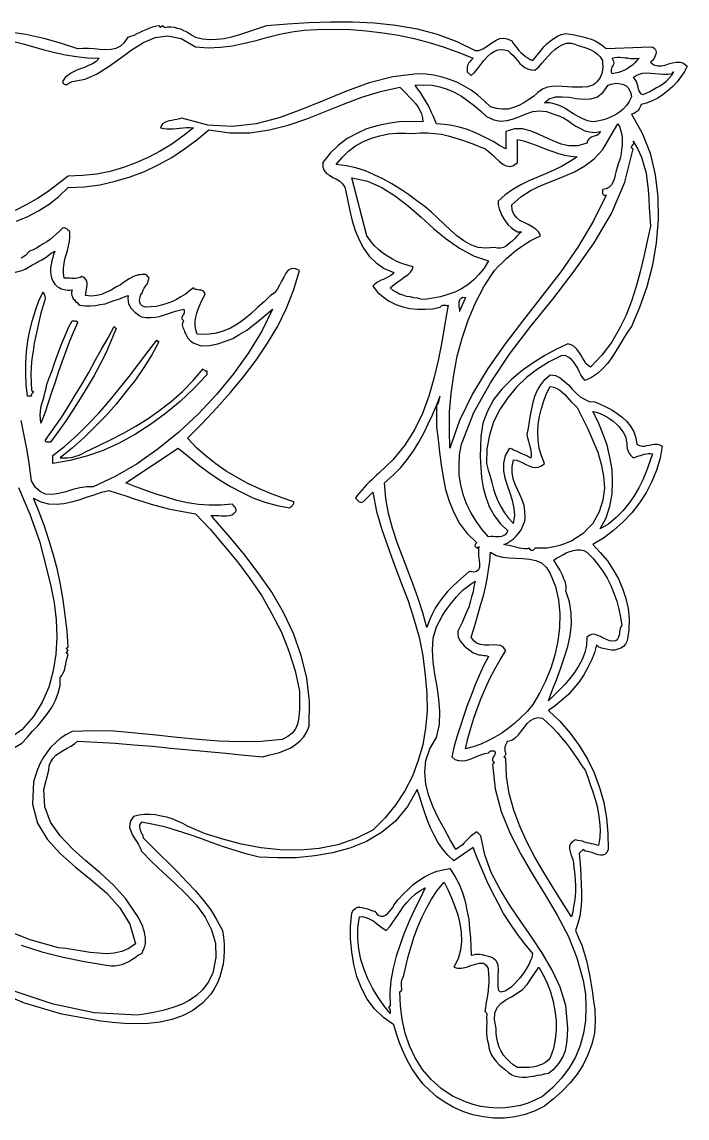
# Model space of a CAD drawing. Extents: x 0.03 to 6.91, y 0.03 to 9.06.
# Drawn here: x 4.638 to 6.907, y 5.241 to 8.979 of the extents above; entities that cross this region are included whole.
import ezdxf

# ---------------------------------------------------------------- set-up
doc = ezdxf.new("R2010")
doc.units = 0
doc.layers.add('1', color=7, linetype='Continuous')

msp = doc.modelspace()

# ---------------------------------------------------------------- linework, layer by layer
for points in [[(4.588, 8.946), (4.651, 8.937), (4.713, 8.924), (4.772, 8.907), (4.828, 8.888), (4.846, 8.89), (4.865, 8.89), (4.884, 8.888), (4.904, 8.886), (4.923, 8.885), (4.942, 8.886), (4.959, 8.889), (4.975, 8.897), (4.988, 8.909), (5, 8.927), (5.01, 8.93), (5.021, 8.934), (5.031, 8.939), (5.041, 8.944), (5.051, 8.949), (5.062, 8.953), (5.072, 8.958), (5.083, 8.962), (5.093, 8.965), (5.105, 8.967), (5.111, 8.96), (5.118, 8.967), (5.125, 8.96), (5.135, 8.962), (5.146, 8.962), (5.157, 8.961), (5.168, 8.958), (5.179, 8.955), (5.189, 8.95), (5.2, 8.945), (5.21, 8.939), (5.22, 8.933), (5.23, 8.927), (5.254, 8.921), (5.279, 8.919), (5.303, 8.92), (5.328, 8.923), (5.353, 8.928), (5.378, 8.935), (5.402, 8.943), (5.426, 8.951), (5.45, 8.959), (5.473, 8.967), (5.544, 8.972), (5.617, 8.977), (5.692, 8.979), (5.766, 8.979), (5.841, 8.976), (5.914, 8.968), (5.986, 8.955), (6.055, 8.937), (6.122, 8.912), (6.184, 8.881), (6.197, 8.882), (6.21, 8.887), (6.222, 8.894), (6.233, 8.902), (6.244, 8.91), (6.256, 8.917), (6.268, 8.922), (6.28, 8.924), (6.293, 8.921), (6.309, 8.914), (6.314, 8.906), (6.32, 8.898), (6.326, 8.891), (6.333, 8.882), (6.34, 8.875), (6.348, 8.868), (6.356, 8.861), (6.364, 8.856), (6.372, 8.851), (6.381, 8.848), (6.391, 8.86), (6.401, 8.872), (6.41, 8.884), (6.42, 8.895), (6.43, 8.905), (6.441, 8.915), (6.453, 8.923), (6.465, 8.93), (6.478, 8.936), (6.493, 8.94), (6.508, 8.937), (6.523, 8.935), (6.537, 8.932), (6.552, 8.928), (6.567, 8.924), (6.581, 8.92), (6.594, 8.914), (6.607, 8.907), (6.62, 8.898), (6.631, 8.888), (6.782, 8.894), (6.79, 8.893), (6.795, 8.89), (6.798, 8.886), (6.8, 8.881), (6.801, 8.875), (6.8, 8.869), (6.798, 8.863), (6.796, 8.858), (6.793, 8.852), (6.789, 8.848), (6.782, 8.842), (6.794, 8.833), (6.807, 8.829), (6.819, 8.829), (6.832, 8.832), (6.844, 8.836), (6.857, 8.84), (6.87, 8.842), (6.883, 8.842), (6.895, 8.838), (6.907, 8.828), (6.898, 8.81), (6.886, 8.792), (6.873, 8.775), (6.858, 8.759), (6.842, 8.745), (6.825, 8.731), (6.807, 8.719), (6.788, 8.71), (6.769, 8.702), (6.75, 8.697), (6.748, 8.692), (6.746, 8.687), (6.744, 8.683), (6.741, 8.679), (6.738, 8.675), (6.735, 8.673), (6.731, 8.67), (6.726, 8.667), (6.722, 8.666), (6.717, 8.664), (6.754, 8.6), (6.781, 8.531), (6.798, 8.458), (6.807, 8.382), (6.808, 8.304), (6.801, 8.226), (6.789, 8.15), (6.77, 8.076), (6.745, 8.005), (6.717, 7.94), (6.703, 7.92), (6.69, 7.899), (6.677, 7.877), (6.664, 7.856), (6.65, 7.835), (6.635, 7.814), (6.619, 7.796), (6.601, 7.78), (6.581, 7.766), (6.559, 7.756), (6.551, 7.765), (6.545, 7.776), (6.539, 7.787), (6.534, 7.798), (6.528, 7.809), (6.521, 7.819), (6.513, 7.828), (6.504, 7.835), (6.493, 7.84), (6.48, 7.842), (6.437, 7.82), (6.397, 7.795), (6.359, 7.766), (6.325, 7.733), (6.294, 7.696), (6.268, 7.657), (6.247, 7.615), (6.233, 7.57), (6.224, 7.523), (6.223, 7.473), (6.229, 7.451), (6.235, 7.43), (6.241, 7.408), (6.247, 7.386), (6.254, 7.365), (6.263, 7.344), (6.273, 7.324), (6.284, 7.305), (6.298, 7.287), (6.315, 7.269), (6.319, 7.296), (6.317, 7.321), (6.311, 7.347), (6.303, 7.372), (6.294, 7.398), (6.287, 7.423), (6.282, 7.448), (6.282, 7.474), (6.288, 7.5), (6.302, 7.526), (6.31, 7.523), (6.317, 7.519), (6.324, 7.516), (6.331, 7.513), (6.338, 7.509), (6.346, 7.506), (6.353, 7.503), (6.36, 7.5), (6.367, 7.496), (6.375, 7.493), (6.376, 7.5), (6.376, 7.507), (6.375, 7.515), (6.374, 7.523), (6.372, 7.531), (6.37, 7.539), (6.367, 7.548), (6.365, 7.556), (6.363, 7.564), (6.361, 7.572), (6.366, 7.594), (6.37, 7.616), (6.373, 7.638), (6.377, 7.66), (6.382, 7.682), (6.388, 7.703), (6.397, 7.723), (6.408, 7.742), (6.422, 7.76), (6.44, 7.776), (6.458, 7.773), (6.474, 7.765), (6.488, 7.754), (6.502, 7.741), (6.515, 7.727), (6.528, 7.714), (6.542, 7.701), (6.557, 7.692), (6.573, 7.685), (6.592, 7.684), (6.611, 7.676), (6.63, 7.666), (6.65, 7.656), (6.668, 7.644), (6.685, 7.631), (6.701, 7.616), (6.714, 7.6), (6.725, 7.581), (6.732, 7.561), (6.736, 7.539), (6.745, 7.534), (6.754, 7.532), (6.762, 7.532), (6.77, 7.534), (6.779, 7.536), (6.788, 7.538), (6.796, 7.539), (6.805, 7.539), (6.813, 7.537), (6.822, 7.532), (6.815, 7.491), (6.803, 7.451), (6.787, 7.412), (6.768, 7.375), (6.745, 7.339), (6.718, 7.305), (6.689, 7.274), (6.656, 7.245), (6.622, 7.219), (6.585, 7.197), (6.611, 7.17), (6.635, 7.141), (6.655, 7.111), (6.673, 7.08), (6.687, 7.047), (6.698, 7.013), (6.706, 6.979), (6.709, 6.943), (6.708, 6.906), (6.703, 6.868), (6.697, 6.857), (6.69, 6.849), (6.681, 6.843), (6.671, 6.84), (6.66, 6.837), (6.649, 6.837), (6.637, 6.839), (6.626, 6.841), (6.615, 6.844), (6.605, 6.848), (6.598, 6.855), (6.591, 6.828), (6.581, 6.803), (6.569, 6.777), (6.555, 6.752), (6.539, 6.729), (6.521, 6.707), (6.502, 6.685), (6.48, 6.666), (6.458, 6.648), (6.434, 6.631), (6.473, 6.594), (6.508, 6.554), (6.539, 6.511), (6.567, 6.465), (6.59, 6.418), (6.608, 6.368), (6.623, 6.317), (6.632, 6.265), (6.637, 6.211), (6.638, 6.157), (6.633, 6.147), (6.627, 6.141), (6.62, 6.138), (6.612, 6.138), (6.604, 6.139), (6.594, 6.142), (6.585, 6.145), (6.576, 6.148), (6.567, 6.15), (6.559, 6.151), (6.552, 6.157), (6.539, 6.144), (6.541, 6.119), (6.543, 6.092), (6.545, 6.065), (6.546, 6.037), (6.547, 6.01), (6.547, 5.982), (6.545, 5.956), (6.541, 5.93), (6.534, 5.905), (6.526, 5.881), (6.537, 5.856), (6.548, 5.831), (6.556, 5.805), (6.564, 5.778), (6.57, 5.751), (6.575, 5.724), (6.58, 5.696), (6.584, 5.668), (6.588, 5.64), (6.592, 5.611), (6.594, 5.57), (6.591, 5.531), (6.582, 5.493), (6.569, 5.457), (6.553, 5.423), (6.532, 5.391), (6.508, 5.361), (6.481, 5.333), (6.451, 5.307), (6.421, 5.282), (6.389, 5.266), (6.355, 5.253), (6.32, 5.245), (6.284, 5.241), (6.248, 5.241), (6.212, 5.245), (6.176, 5.252), (6.142, 5.263), (6.109, 5.278), (6.078, 5.296), (6.053, 5.314), (6.029, 5.335), (6.006, 5.358), (5.986, 5.384), (5.968, 5.41), (5.952, 5.439), (5.938, 5.468), (5.926, 5.498), (5.916, 5.528), (5.907, 5.559), (5.871, 5.584), (5.841, 5.614), (5.816, 5.647), (5.796, 5.684), (5.781, 5.724), (5.77, 5.765), (5.763, 5.808), (5.759, 5.852), (5.759, 5.896), (5.763, 5.94), (5.768, 5.95), (5.775, 5.956), (5.783, 5.96), (5.791, 5.96), (5.799, 5.959), (5.808, 5.957), (5.817, 5.954), (5.826, 5.951), (5.834, 5.948), (5.842, 5.947), (5.849, 5.937), (5.856, 5.932), (5.863, 5.929), (5.871, 5.93), (5.878, 5.933), (5.885, 5.938), (5.892, 5.945), (5.898, 5.952), (5.903, 5.959), (5.907, 5.967), (5.922, 5.986), (5.938, 6.004), (5.955, 6.021), (5.973, 6.037), (5.992, 6.051), (6.011, 6.064), (6.032, 6.074), (6.053, 6.083), (6.075, 6.088), (6.098, 6.092), (6.115, 6.066), (6.129, 6.039), (6.141, 6.01), (6.15, 5.98), (6.156, 5.95), (6.162, 5.918), (6.165, 5.888), (6.168, 5.856), (6.169, 5.826), (6.171, 5.796), (6.178, 5.798), (6.186, 5.8), (6.193, 5.8), (6.2, 5.8), (6.207, 5.799), (6.214, 5.797), (6.221, 5.795), (6.228, 5.793), (6.236, 5.791), (6.243, 5.789), (6.255, 5.779), (6.261, 5.764), (6.263, 5.745), (6.262, 5.724), (6.261, 5.705), (6.261, 5.688), (6.264, 5.676), (6.272, 5.671), (6.286, 5.675), (6.309, 5.69), (6.319, 5.7), (6.329, 5.71), (6.339, 5.72), (6.347, 5.731), (6.355, 5.742), (6.362, 5.753), (6.368, 5.765), (6.373, 5.777), (6.378, 5.789), (6.381, 5.802), (6.353, 5.835), (6.327, 5.869), (6.303, 5.904), (6.281, 5.939), (6.261, 5.976), (6.242, 6.012), (6.224, 6.05), (6.208, 6.087), (6.192, 6.125), (6.177, 6.164), (6.111, 6.118), (6.091, 6.138), (6.073, 6.159), (6.057, 6.182), (6.044, 6.206), (6.032, 6.231), (6.021, 6.256), (6.012, 6.282), (6.003, 6.309), (5.995, 6.335), (5.986, 6.361), (5.953, 6.303), (5.912, 6.254), (5.865, 6.215), (5.813, 6.184), (5.757, 6.161), (5.698, 6.145), (5.637, 6.135), (5.574, 6.129), (5.51, 6.129), (5.447, 6.131), (5.406, 6.141), (5.366, 6.153), (5.326, 6.166), (5.287, 6.18), (5.248, 6.194), (5.208, 6.208), (5.169, 6.221), (5.129, 6.233), (5.087, 6.242), (5.046, 6.25), (5.041, 6.244), (5.039, 6.239), (5.039, 6.234), (5.04, 6.229), (5.041, 6.223), (5.044, 6.218), (5.046, 6.212), (5.049, 6.208), (5.051, 6.202), (5.052, 6.197), (5.081, 6.167), (5.111, 6.138), (5.141, 6.108), (5.171, 6.078), (5.201, 6.047), (5.23, 6.016), (5.257, 5.983), (5.282, 5.951), (5.303, 5.916), (5.322, 5.881), (5.326, 5.858), (5.328, 5.835), (5.328, 5.812), (5.327, 5.789), (5.324, 5.766), (5.319, 5.744), (5.313, 5.723), (5.305, 5.702), (5.294, 5.682), (5.282, 5.664), (5.254, 5.633), (5.221, 5.608), (5.186, 5.59), (5.149, 5.577), (5.11, 5.568), (5.069, 5.563), (5.028, 5.562), (4.988, 5.563), (4.947, 5.567), (4.907, 5.572), (4.774, 5.595), (4.647, 5.633), (4.526, 5.684)], [(4.703, 7.986), (4.697, 7.961), (4.691, 7.935), (4.685, 7.909), (4.68, 7.883), (4.676, 7.856), (4.672, 7.83), (4.67, 7.803), (4.668, 7.776), (4.669, 7.75), (4.671, 7.723), (4.677, 7.717), (4.676, 7.715), (4.674, 7.714), (4.673, 7.712), (4.672, 7.711), (4.671, 7.709), (4.67, 7.708), (4.67, 7.706), (4.671, 7.703), (4.657, 7.703), (4.653, 7.741), (4.651, 7.779), (4.651, 7.817), (4.654, 7.854), (4.658, 7.891), (4.665, 7.927), (4.674, 7.962), (4.684, 7.995), (4.696, 8.028), (4.71, 8.059), (4.714, 8.051), (4.716, 8.044), (4.717, 8.037), (4.716, 8.03), (4.714, 8.023), (4.712, 8.015), (4.709, 8.008), (4.707, 8.001), (4.705, 7.994), (4.703, 7.986)], [(4.828, 7.953), (4.813, 7.92), (4.799, 7.887), (4.787, 7.853), (4.774, 7.819), (4.762, 7.784), (4.751, 7.75), (4.739, 7.715), (4.728, 7.68), (4.716, 7.645), (4.703, 7.611), (4.701, 7.625), (4.7, 7.638), (4.701, 7.651), (4.703, 7.664), (4.706, 7.677), (4.71, 7.69), (4.714, 7.703), (4.717, 7.717), (4.721, 7.73), (4.723, 7.743), (4.731, 7.765), (4.74, 7.787), (4.747, 7.809), (4.755, 7.831), (4.763, 7.853), (4.771, 7.875), (4.78, 7.896), (4.789, 7.918), (4.798, 7.939), (4.809, 7.96), (4.812, 7.96), (4.814, 7.96), (4.817, 7.96), (4.82, 7.96), (4.822, 7.959), (4.824, 7.958), (4.826, 7.957), (4.827, 7.956), (4.828, 7.953)], [(4.96, 7.934), (4.943, 7.893), (4.925, 7.852), (4.905, 7.812), (4.884, 7.773), (4.861, 7.734), (4.838, 7.696), (4.814, 7.658), (4.789, 7.62), (4.763, 7.583), (4.736, 7.546), (4.733, 7.546), (4.731, 7.546), (4.728, 7.546), (4.725, 7.546), (4.723, 7.546), (4.721, 7.547), (4.719, 7.548), (4.718, 7.55), (4.717, 7.552), (4.745, 7.59), (4.771, 7.627), (4.796, 7.666), (4.82, 7.706), (4.844, 7.745), (4.866, 7.784), (4.888, 7.824), (4.91, 7.863), (4.932, 7.902), (4.953, 7.94), (4.96, 7.934)], [(5.105, 7.888), (5.081, 7.844), (5.054, 7.801), (5.025, 7.759), (4.993, 7.717), (4.96, 7.676), (4.925, 7.637), (4.888, 7.599), (4.85, 7.562), (4.81, 7.527), (4.769, 7.493), (4.777, 7.492), (4.785, 7.492), (4.794, 7.493), (4.803, 7.494), (4.812, 7.495), (4.821, 7.498), (4.83, 7.5), (4.839, 7.504), (4.847, 7.508), (4.855, 7.513), (4.898, 7.533), (4.942, 7.555), (4.985, 7.577), (5.027, 7.601), (5.069, 7.627), (5.109, 7.655), (5.148, 7.686), (5.186, 7.719), (5.222, 7.756), (5.256, 7.796), (5.257, 7.794), (5.259, 7.793), (5.26, 7.791), (5.262, 7.79), (5.263, 7.789), (5.265, 7.789), (5.267, 7.789), (5.269, 7.789), (5.269, 7.776), (5.224, 7.729), (5.178, 7.685), (5.128, 7.644), (5.077, 7.606), (5.025, 7.573), (4.97, 7.543), (4.915, 7.518), (4.858, 7.498), (4.801, 7.483), (4.743, 7.473), (4.743, 7.5), (4.784, 7.532), (4.824, 7.568), (4.863, 7.606), (4.9, 7.645), (4.936, 7.686), (4.97, 7.728), (5.004, 7.77), (5.036, 7.812), (5.068, 7.854), (5.098, 7.894), (5.105, 7.888)]]:
    msp.add_lwpolyline(points)
at = {"layer": '1'}
for points in [[(4.606, 8.913), (4.642, 8.904), (4.678, 8.894), (4.714, 8.884), (4.75, 8.875), (4.787, 8.867), (4.824, 8.861), (4.862, 8.856), (4.901, 8.855), (4.891, 8.844), (4.879, 8.836), (4.865, 8.83), (4.851, 8.824), (4.837, 8.819), (4.823, 8.813), (4.809, 8.806), (4.796, 8.798), (4.785, 8.789), (4.776, 8.776), (4.779, 8.77), (4.782, 8.767), (4.785, 8.766), (4.788, 8.766), (4.791, 8.766), (4.795, 8.768), (4.798, 8.77), (4.801, 8.772), (4.805, 8.774), (4.809, 8.776), (4.854, 8.784), (4.895, 8.802), (4.936, 8.828), (4.975, 8.857), (5.014, 8.885), (5.053, 8.909), (5.093, 8.926), (5.136, 8.932), (5.181, 8.923), (5.23, 8.894), (5.273, 8.891), (5.315, 8.893), (5.356, 8.898), (5.397, 8.907), (5.437, 8.916), (5.477, 8.927), (5.518, 8.937), (5.559, 8.945), (5.601, 8.951), (5.644, 8.953), (5.702, 8.954), (5.759, 8.953), (5.814, 8.949), (5.869, 8.942), (5.923, 8.934), (5.976, 8.923), (6.027, 8.909), (6.078, 8.893), (6.128, 8.875), (6.177, 8.855)], [(6.177, 8.855), (6.173, 8.851), (6.169, 8.847), (6.166, 8.843), (6.163, 8.839), (6.16, 8.835), (6.158, 8.83), (6.157, 8.825), (6.157, 8.82), (6.157, 8.814), (6.157, 8.809), (6.171, 8.796), (6.182, 8.807), (6.193, 8.82), (6.203, 8.834), (6.214, 8.847), (6.225, 8.86), (6.237, 8.871), (6.25, 8.879), (6.263, 8.884), (6.279, 8.885), (6.296, 8.881), (6.305, 8.873), (6.314, 8.864), (6.322, 8.855), (6.33, 8.846), (6.337, 8.837), (6.345, 8.83), (6.354, 8.824), (6.363, 8.819), (6.375, 8.816), (6.388, 8.815), (6.401, 8.826), (6.412, 8.838), (6.423, 8.851), (6.434, 8.863), (6.445, 8.875), (6.456, 8.885), (6.468, 8.894), (6.481, 8.901), (6.496, 8.906), (6.513, 8.907), (6.524, 8.903), (6.535, 8.899), (6.547, 8.895), (6.558, 8.892), (6.569, 8.888), (6.581, 8.883), (6.591, 8.877), (6.601, 8.869), (6.61, 8.86), (6.618, 8.848), (6.619, 8.837), (6.62, 8.827), (6.618, 8.817), (6.617, 8.807), (6.614, 8.798), (6.61, 8.79), (6.605, 8.782), (6.599, 8.775), (6.592, 8.768), (6.585, 8.763), (6.567, 8.758), (6.55, 8.756), (6.533, 8.756), (6.516, 8.757), (6.499, 8.758), (6.481, 8.759), (6.465, 8.76), (6.448, 8.759), (6.431, 8.756), (6.414, 8.75), (6.398, 8.738), (6.383, 8.725), (6.367, 8.714), (6.35, 8.703), (6.333, 8.694), (6.315, 8.687), (6.297, 8.682), (6.277, 8.681), (6.257, 8.684), (6.236, 8.69), (6.215, 8.71), (6.193, 8.729), (6.17, 8.746), (6.147, 8.76), (6.122, 8.773), (6.097, 8.783), (6.071, 8.791), (6.043, 8.797), (6.016, 8.801), (5.986, 8.802), (5.903, 8.792), (5.823, 8.771), (5.745, 8.743), (5.668, 8.711), (5.592, 8.68), (5.515, 8.652), (5.437, 8.632), (5.356, 8.622), (5.272, 8.627), (5.184, 8.651), (5.176, 8.648), (5.167, 8.646), (5.158, 8.645), (5.149, 8.643), (5.14, 8.642), (5.132, 8.64), (5.125, 8.636), (5.118, 8.632), (5.114, 8.626), (5.111, 8.618), (5.122, 8.615), (5.132, 8.614), (5.143, 8.614), (5.154, 8.614), (5.165, 8.615), (5.176, 8.617), (5.188, 8.618), (5.199, 8.619), (5.211, 8.619), (5.223, 8.618), (5.187, 8.589), (5.149, 8.562), (5.11, 8.538), (5.069, 8.517), (5.027, 8.498), (4.984, 8.482), (4.939, 8.469), (4.893, 8.46), (4.845, 8.455), (4.796, 8.453), (4.762, 8.427), (4.727, 8.401), (4.691, 8.377), (4.653, 8.355), (4.615, 8.336)], [(6.743, 8.855), (6.736, 8.847), (6.729, 8.839), (6.721, 8.832), (6.712, 8.826), (6.703, 8.819), (6.693, 8.814), (6.683, 8.81), (6.673, 8.806), (6.662, 8.804), (6.651, 8.802), (6.649, 8.808), (6.649, 8.814), (6.65, 8.82), (6.652, 8.825), (6.655, 8.83), (6.657, 8.835), (6.658, 8.84), (6.657, 8.844), (6.655, 8.849), (6.651, 8.855), (6.661, 8.858), (6.67, 8.859), (6.678, 8.859), (6.687, 8.858), (6.696, 8.857), (6.704, 8.856), (6.713, 8.854), (6.723, 8.854), (6.733, 8.854), (6.743, 8.855)], [(6.861, 8.809), (6.854, 8.796), (6.845, 8.786), (6.836, 8.776), (6.826, 8.768), (6.814, 8.76), (6.803, 8.754), (6.791, 8.747), (6.78, 8.741), (6.768, 8.736), (6.756, 8.73), (6.751, 8.733), (6.747, 8.738), (6.744, 8.744), (6.741, 8.75), (6.74, 8.757), (6.738, 8.764), (6.736, 8.771), (6.733, 8.778), (6.729, 8.784), (6.723, 8.789), (6.733, 8.796), (6.744, 8.801), (6.756, 8.804), (6.77, 8.805), (6.783, 8.804), (6.798, 8.803), (6.812, 8.802), (6.826, 8.801), (6.841, 8.801), (6.855, 8.802), (6.861, 8.809)], [(4.62, 8.299), (4.658, 8.315), (4.695, 8.335), (4.731, 8.358), (4.764, 8.384), (4.796, 8.414), (4.851, 8.417), (4.904, 8.424), (4.956, 8.436), (5.007, 8.451), (5.056, 8.469), (5.103, 8.492), (5.149, 8.517), (5.193, 8.546), (5.235, 8.577), (5.276, 8.611), (5.347, 8.601), (5.416, 8.601), (5.482, 8.611), (5.546, 8.627), (5.61, 8.649), (5.672, 8.673), (5.735, 8.699), (5.798, 8.722), (5.861, 8.742), (5.927, 8.756), (5.938, 8.745), (5.949, 8.735), (5.959, 8.724), (5.969, 8.713), (5.979, 8.702), (5.988, 8.691), (5.995, 8.678), (6.001, 8.666), (6.004, 8.652), (6.006, 8.638)], [(6.223, 8.657), (6.248, 8.645), (6.271, 8.641), (6.293, 8.643), (6.315, 8.649), (6.337, 8.657), (6.358, 8.666), (6.381, 8.673), (6.404, 8.676), (6.428, 8.674), (6.453, 8.664), (6.469, 8.659), (6.485, 8.652), (6.5, 8.643), (6.514, 8.633), (6.528, 8.624), (6.543, 8.615), (6.558, 8.608), (6.574, 8.604), (6.592, 8.602), (6.611, 8.605), (6.608, 8.599), (6.604, 8.595), (6.599, 8.592), (6.593, 8.59), (6.587, 8.588), (6.581, 8.586), (6.575, 8.583), (6.571, 8.578), (6.567, 8.573), (6.565, 8.565), (6.534, 8.556), (6.504, 8.556), (6.477, 8.562), (6.45, 8.573), (6.424, 8.585), (6.398, 8.597), (6.372, 8.608), (6.346, 8.614), (6.318, 8.614), (6.289, 8.605), (6.289, 8.546), (6.267, 8.558), (6.245, 8.571), (6.223, 8.583), (6.2, 8.594), (6.177, 8.604), (6.154, 8.613), (6.129, 8.62), (6.104, 8.626), (6.079, 8.629), (6.052, 8.631), (6.046, 8.645), (6.041, 8.659), (6.034, 8.672), (6.028, 8.686), (6.021, 8.699), (6.014, 8.712), (6.006, 8.725), (5.998, 8.738), (5.989, 8.75), (5.98, 8.763), (6.009, 8.765), (6.037, 8.763), (6.064, 8.758), (6.089, 8.75), (6.113, 8.739), (6.137, 8.726), (6.159, 8.71), (6.181, 8.694), (6.202, 8.676), (6.223, 8.657)], [(6.717, 8.723), (6.709, 8.708), (6.7, 8.694), (6.689, 8.682), (6.676, 8.671), (6.663, 8.662), (6.648, 8.655), (6.633, 8.649), (6.617, 8.644), (6.601, 8.641), (6.585, 8.638), (6.567, 8.642), (6.551, 8.648), (6.535, 8.657), (6.52, 8.666), (6.505, 8.675), (6.49, 8.685), (6.474, 8.693), (6.457, 8.699), (6.439, 8.703), (6.421, 8.703), (6.437, 8.717), (6.458, 8.723), (6.481, 8.724), (6.505, 8.722), (6.53, 8.718), (6.555, 8.716), (6.579, 8.717), (6.601, 8.724), (6.621, 8.739), (6.638, 8.763), (6.648, 8.767), (6.659, 8.769), (6.67, 8.77), (6.68, 8.768), (6.69, 8.766), (6.699, 8.761), (6.706, 8.754), (6.711, 8.746), (6.715, 8.736), (6.717, 8.723)], [(6.006, 8.638), (5.965, 8.639), (5.925, 8.638), (5.887, 8.633), (5.85, 8.625), (5.814, 8.614), (5.78, 8.599), (5.747, 8.581), (5.717, 8.558), (5.689, 8.531), (5.664, 8.5), (5.664, 8.484), (5.669, 8.472), (5.677, 8.462), (5.687, 8.456), (5.699, 8.449), (5.711, 8.443), (5.722, 8.436), (5.732, 8.427), (5.739, 8.416), (5.743, 8.401), (5.75, 8.368), (5.757, 8.335), (5.765, 8.301), (5.775, 8.268), (5.788, 8.236), (5.803, 8.207), (5.822, 8.18), (5.846, 8.157), (5.874, 8.138), (5.907, 8.125), (5.901, 8.118), (5.894, 8.113), (5.886, 8.109), (5.879, 8.105), (5.871, 8.101), (5.863, 8.098), (5.856, 8.094), (5.849, 8.09), (5.842, 8.085), (5.835, 8.078), (5.851, 8.058), (5.87, 8.041), (5.891, 8.027), (5.913, 8.015), (5.937, 8.007), (5.961, 8.002), (5.987, 7.999), (6.013, 7.999), (6.039, 8.001), (6.065, 8.006), (6.067, 8.009), (6.069, 8.011), (6.071, 8.012), (6.074, 8.013), (6.077, 8.013), (6.08, 8.013), (6.083, 8.013), (6.086, 8.012), (6.089, 8.012), (6.092, 8.013), (6.081, 7.95), (6.07, 7.887), (6.058, 7.824), (6.043, 7.763), (6.026, 7.703), (6.004, 7.644), (5.977, 7.588), (5.944, 7.536), (5.903, 7.486), (5.855, 7.44), (5.848, 7.433), (5.84, 7.425), (5.832, 7.417), (5.823, 7.409), (5.814, 7.4), (5.805, 7.391), (5.797, 7.382), (5.789, 7.373), (5.782, 7.364), (5.776, 7.355), (5.778, 7.353), (5.78, 7.35), (5.783, 7.348), (5.785, 7.346), (5.787, 7.344), (5.79, 7.342), (5.793, 7.341), (5.796, 7.341), (5.798, 7.341), (5.802, 7.342), (5.835, 7.375), (5.848, 7.31), (5.866, 7.248), (5.887, 7.187), (5.909, 7.126), (5.932, 7.066), (5.955, 7.005), (5.975, 6.944), (5.993, 6.881), (6.006, 6.817), (6.013, 6.75), (6.019, 6.689), (6.02, 6.629), (6.015, 6.571), (6.006, 6.514), (5.99, 6.46), (5.97, 6.407), (5.944, 6.357), (5.913, 6.31), (5.877, 6.265), (5.835, 6.223), (5.777, 6.194), (5.716, 6.173), (5.652, 6.16), (5.586, 6.155), (5.519, 6.156), (5.453, 6.163), (5.387, 6.175), (5.323, 6.192), (5.261, 6.212), (5.203, 6.236), (5.187, 6.245), (5.169, 6.253), (5.151, 6.261), (5.132, 6.267), (5.113, 6.271), (5.094, 6.275), (5.074, 6.276), (5.055, 6.276), (5.037, 6.274), (5.019, 6.269), (5.01, 6.256), (5.006, 6.244), (5.005, 6.232), (5.009, 6.22), (5.014, 6.208), (5.021, 6.197), (5.028, 6.186), (5.036, 6.174), (5.041, 6.163), (5.046, 6.151), (5.081, 6.115), (5.12, 6.079), (5.159, 6.043), (5.198, 6.005), (5.233, 5.967), (5.263, 5.926), (5.285, 5.883), (5.298, 5.837), (5.3, 5.789), (5.289, 5.736), (5.274, 5.706), (5.255, 5.68), (5.233, 5.659), (5.209, 5.642), (5.182, 5.628), (5.153, 5.618), (5.123, 5.609), (5.093, 5.602), (5.062, 5.597), (5.032, 5.592), (4.884, 5.6), (4.745, 5.629), (4.612, 5.674)], [(5.973, 8.598), (5.997, 8.601), (6.021, 8.601), (6.045, 8.599), (6.069, 8.596), (6.092, 8.59), (6.115, 8.584), (6.138, 8.577), (6.16, 8.569), (6.182, 8.561), (6.203, 8.552), (6.217, 8.547), (6.229, 8.538), (6.242, 8.527), (6.254, 8.515), (6.266, 8.504), (6.278, 8.494), (6.29, 8.488), (6.303, 8.486), (6.315, 8.489), (6.328, 8.5), (6.328, 8.578), (6.349, 8.574), (6.37, 8.567), (6.389, 8.56), (6.409, 8.552), (6.429, 8.544), (6.449, 8.537), (6.468, 8.53), (6.489, 8.525), (6.51, 8.521), (6.532, 8.519), (6.506, 8.502), (6.479, 8.486), (6.452, 8.473), (6.424, 8.461), (6.395, 8.449), (6.367, 8.437), (6.34, 8.423), (6.313, 8.408), (6.287, 8.389), (6.263, 8.368), (6.263, 8.355), (6.266, 8.342), (6.27, 8.33), (6.275, 8.319), (6.282, 8.307), (6.289, 8.297), (6.297, 8.287), (6.307, 8.278), (6.317, 8.27), (6.328, 8.263), (6.342, 8.263), (6.334, 8.256), (6.326, 8.248), (6.318, 8.239), (6.31, 8.231), (6.3, 8.223), (6.291, 8.216), (6.281, 8.21), (6.271, 8.208), (6.26, 8.207), (6.25, 8.21), (6.221, 8.207), (6.194, 8.21), (6.169, 8.219), (6.145, 8.233), (6.122, 8.25), (6.1, 8.269), (6.078, 8.289), (6.057, 8.31), (6.035, 8.33), (6.013, 8.348), (5.985, 8.369), (5.957, 8.39), (5.929, 8.409), (5.9, 8.427), (5.871, 8.443), (5.84, 8.458), (5.81, 8.471), (5.777, 8.481), (5.744, 8.488), (5.71, 8.493), (5.73, 8.517), (5.752, 8.538), (5.776, 8.556), (5.803, 8.571), (5.831, 8.583), (5.859, 8.591), (5.888, 8.597), (5.917, 8.6), (5.946, 8.6), (5.973, 8.598)], [(6.677, 8.506), (6.672, 8.495), (6.668, 8.483), (6.665, 8.471), (6.662, 8.458), (6.659, 8.446), (6.655, 8.434), (6.649, 8.424), (6.641, 8.416), (6.631, 8.41), (6.618, 8.407), (6.618, 8.405), (6.618, 8.402), (6.618, 8.399), (6.618, 8.396), (6.619, 8.394), (6.62, 8.392), (6.621, 8.391), (6.622, 8.389), (6.625, 8.388), (6.631, 8.388), (6.587, 8.298), (6.534, 8.211), (6.476, 8.127), (6.413, 8.045), (6.349, 7.963), (6.286, 7.881), (6.227, 7.797), (6.175, 7.711), (6.131, 7.62), (6.098, 7.526), (6.096, 7.587), (6.097, 7.649), (6.102, 7.712), (6.111, 7.776), (6.123, 7.839), (6.14, 7.901), (6.16, 7.962), (6.185, 8.021), (6.215, 8.078), (6.25, 8.131), (6.263, 8.145), (6.277, 8.159), (6.292, 8.173), (6.307, 8.186), (6.323, 8.199), (6.339, 8.211), (6.356, 8.222), (6.372, 8.232), (6.39, 8.242), (6.407, 8.25), (6.401, 8.262), (6.391, 8.272), (6.378, 8.28), (6.365, 8.288), (6.351, 8.295), (6.337, 8.302), (6.326, 8.311), (6.316, 8.323), (6.31, 8.337), (6.309, 8.355), (6.34, 8.383), (6.375, 8.405), (6.411, 8.422), (6.449, 8.437), (6.486, 8.452), (6.523, 8.468), (6.558, 8.488), (6.59, 8.512), (6.62, 8.544), (6.644, 8.585), (6.671, 8.631), (6.676, 8.622), (6.68, 8.611), (6.683, 8.599), (6.685, 8.586), (6.685, 8.572), (6.685, 8.558), (6.683, 8.544), (6.682, 8.531), (6.68, 8.518), (6.677, 8.506)], [(6.782, 8.282), (6.771, 8.231), (6.76, 8.179), (6.747, 8.127), (6.733, 8.077), (6.717, 8.027), (6.699, 7.979), (6.675, 7.931), (6.649, 7.886), (6.616, 7.843), (6.578, 7.802), (6.57, 7.807), (6.562, 7.814), (6.556, 7.824), (6.55, 7.833), (6.544, 7.844), (6.538, 7.854), (6.531, 7.863), (6.522, 7.872), (6.512, 7.878), (6.5, 7.881), (6.461, 7.863), (6.422, 7.842), (6.382, 7.817), (6.344, 7.79), (6.308, 7.76), (6.275, 7.727), (6.248, 7.692), (6.226, 7.652), (6.21, 7.611), (6.203, 7.565), (6.202, 7.531), (6.201, 7.496), (6.203, 7.46), (6.206, 7.425), (6.211, 7.391), (6.22, 7.358), (6.232, 7.326), (6.249, 7.296), (6.27, 7.268), (6.296, 7.243), (6.291, 7.236), (6.286, 7.23), (6.28, 7.226), (6.274, 7.224), (6.267, 7.223), (6.259, 7.223), (6.252, 7.223), (6.245, 7.224), (6.237, 7.224), (6.23, 7.223), (6.207, 7.249), (6.187, 7.277), (6.169, 7.306), (6.154, 7.336), (6.143, 7.367), (6.135, 7.4), (6.13, 7.433), (6.129, 7.468), (6.131, 7.503), (6.138, 7.539), (6.18, 7.647), (6.236, 7.748), (6.301, 7.846), (6.374, 7.941), (6.449, 8.034), (6.522, 8.129), (6.59, 8.226), (6.649, 8.326), (6.695, 8.432), (6.723, 8.546), (6.719, 8.548), (6.717, 8.55), (6.717, 8.553), (6.718, 8.555), (6.72, 8.557), (6.722, 8.56), (6.724, 8.562), (6.725, 8.565), (6.725, 8.568), (6.723, 8.572), (6.739, 8.545), (6.751, 8.518), (6.76, 8.491), (6.767, 8.463), (6.771, 8.435), (6.774, 8.406), (6.777, 8.376), (6.778, 8.346), (6.78, 8.314), (6.782, 8.282)], [(6.23, 8.164), (6.215, 8.139), (6.197, 8.118), (6.179, 8.099), (6.159, 8.083), (6.137, 8.069), (6.115, 8.058), (6.091, 8.049), (6.066, 8.042), (6.04, 8.037), (6.013, 8.032), (6, 8.034), (5.987, 8.037), (5.975, 8.038), (5.962, 8.041), (5.95, 8.043), (5.938, 8.047), (5.926, 8.051), (5.915, 8.057), (5.904, 8.063), (5.894, 8.072), (5.903, 8.08), (5.912, 8.087), (5.921, 8.094), (5.93, 8.1), (5.939, 8.106), (5.948, 8.112), (5.956, 8.118), (5.963, 8.126), (5.969, 8.134), (5.973, 8.144), (5.955, 8.148), (5.937, 8.154), (5.919, 8.161), (5.902, 8.17), (5.885, 8.18), (5.869, 8.191), (5.854, 8.203), (5.84, 8.217), (5.827, 8.233), (5.815, 8.25), (5.763, 8.447), (5.817, 8.436), (5.866, 8.414), (5.912, 8.385), (5.957, 8.351), (6, 8.313), (6.042, 8.275), (6.085, 8.239), (6.131, 8.207), (6.178, 8.181), (6.23, 8.164)], [(4.636, 5.831), (4.706, 5.808), (4.779, 5.79), (4.852, 5.775), (4.927, 5.763), (4.942, 5.76), (4.955, 5.76), (4.968, 5.762), (4.98, 5.765), (4.992, 5.77), (5.003, 5.775), (5.013, 5.782), (5.024, 5.789), (5.035, 5.796), (5.046, 5.802), (5.049, 5.806), (5.051, 5.811), (5.054, 5.816), (5.055, 5.821), (5.057, 5.826), (5.058, 5.831), (5.059, 5.836), (5.059, 5.841), (5.059, 5.845), (5.059, 5.848), (5.059, 5.857), (5.057, 5.866), (5.056, 5.875), (5.053, 5.885), (5.05, 5.894), (5.046, 5.904), (5.041, 5.913), (5.037, 5.923), (5.031, 5.932), (5.026, 5.94), (4.993, 5.989), (4.952, 6.034), (4.905, 6.077), (4.856, 6.118), (4.81, 6.159), (4.768, 6.203), (4.736, 6.25), (4.716, 6.302), (4.713, 6.361), (4.73, 6.427), (4.731, 6.443), (4.737, 6.456), (4.745, 6.468), (4.754, 6.478), (4.766, 6.487), (4.779, 6.495), (4.792, 6.502), (4.805, 6.509), (4.817, 6.517), (4.828, 6.526), (4.893, 6.523), (4.956, 6.519), (5.02, 6.514), (5.083, 6.509), (5.146, 6.503), (5.208, 6.497), (5.271, 6.491), (5.334, 6.485), (5.397, 6.479), (5.46, 6.473), (5.479, 6.478), (5.498, 6.483), (5.517, 6.488), (5.536, 6.496), (5.555, 6.504), (5.571, 6.515), (5.587, 6.527), (5.6, 6.541), (5.61, 6.558), (5.618, 6.578), (5.619, 6.662), (5.61, 6.742), (5.591, 6.819), (5.564, 6.893), (5.53, 6.965), (5.49, 7.034), (5.444, 7.1), (5.395, 7.165), (5.343, 7.228), (5.289, 7.289), (5.282, 7.296), (5.291, 7.296), (5.3, 7.296), (5.31, 7.296), (5.319, 7.295), (5.328, 7.295), (5.337, 7.295), (5.346, 7.296), (5.354, 7.298), (5.361, 7.303), (5.368, 7.309), (5.369, 7.312), (5.369, 7.315), (5.368, 7.318), (5.367, 7.321), (5.365, 7.324), (5.363, 7.326), (5.361, 7.328), (5.359, 7.331), (5.357, 7.333), (5.355, 7.335), (5.316, 7.331), (5.277, 7.331), (5.24, 7.333), (5.203, 7.339), (5.167, 7.347), (5.131, 7.358), (5.096, 7.369), (5.061, 7.381), (5.027, 7.394), (4.993, 7.407), (5.171, 7.526), (5.206, 7.497), (5.24, 7.469), (5.276, 7.443), (5.312, 7.418), (5.349, 7.395), (5.387, 7.375), (5.426, 7.356), (5.467, 7.341), (5.509, 7.33), (5.552, 7.322), (5.554, 7.324), (5.555, 7.326), (5.557, 7.327), (5.56, 7.329), (5.561, 7.331), (5.563, 7.333), (5.564, 7.335), (5.565, 7.337), (5.566, 7.339), (5.565, 7.342), (5.526, 7.356), (5.486, 7.371), (5.448, 7.387), (5.409, 7.405), (5.372, 7.425), (5.335, 7.447), (5.3, 7.472), (5.266, 7.498), (5.234, 7.527), (5.203, 7.559), (5.253, 7.61), (5.302, 7.662), (5.349, 7.715), (5.394, 7.769), (5.437, 7.825), (5.476, 7.883), (5.511, 7.942), (5.541, 8.003), (5.566, 8.066), (5.585, 8.131), (5.569, 8.138), (5.556, 8.137), (5.546, 8.132), (5.538, 8.122), (5.531, 8.109), (5.524, 8.095), (5.517, 8.081), (5.509, 8.067), (5.499, 8.054), (5.486, 8.046), (5.464, 8.025), (5.442, 8.005), (5.42, 7.985), (5.398, 7.966), (5.374, 7.949), (5.349, 7.935), (5.324, 7.924), (5.296, 7.916), (5.267, 7.913), (5.236, 7.914), (5.231, 7.929), (5.229, 7.944), (5.229, 7.958), (5.231, 7.972), (5.235, 7.986), (5.239, 8), (5.245, 8.013), (5.251, 8.027), (5.257, 8.039), (5.263, 8.052), (5.26, 8.057), (5.257, 8.061), (5.253, 8.063), (5.249, 8.064), (5.244, 8.064), (5.239, 8.065), (5.235, 8.066), (5.231, 8.067), (5.226, 8.069), (5.223, 8.072), (5.21, 8.062), (5.196, 8.051), (5.18, 8.042), (5.165, 8.033), (5.149, 8.025), (5.132, 8.019), (5.114, 8.013), (5.096, 8.009), (5.078, 8.007), (5.059, 8.006), (5.049, 8.01), (5.043, 8.016), (5.04, 8.023), (5.039, 8.03), (5.041, 8.039), (5.043, 8.047), (5.048, 8.055), (5.052, 8.064), (5.055, 8.071), (5.059, 8.078), (5.061, 8.081), (5.063, 8.083), (5.065, 8.085), (5.066, 8.088), (5.067, 8.091), (5.069, 8.093), (5.069, 8.096), (5.07, 8.099), (5.071, 8.102), (5.072, 8.105), (5.068, 8.111), (5.064, 8.115), (5.059, 8.118), (5.053, 8.118), (5.048, 8.118), (5.041, 8.117), (5.035, 8.116), (5.03, 8.114), (5.024, 8.113), (5.019, 8.111), (5.004, 8.103), (4.988, 8.093), (4.974, 8.083), (4.958, 8.074), (4.943, 8.064), (4.927, 8.057), (4.91, 8.05), (4.893, 8.046), (4.875, 8.044), (4.855, 8.046), (4.856, 8.052), (4.857, 8.06), (4.858, 8.067), (4.86, 8.074), (4.861, 8.082), (4.861, 8.089), (4.859, 8.095), (4.856, 8.101), (4.85, 8.107), (4.842, 8.111), (4.837, 8.108), (4.831, 8.106), (4.826, 8.105), (4.82, 8.104), (4.814, 8.104), (4.807, 8.104), (4.801, 8.105), (4.795, 8.105), (4.789, 8.105), (4.782, 8.105), (4.78, 8.122), (4.78, 8.139), (4.782, 8.155), (4.784, 8.17), (4.789, 8.185), (4.793, 8.2), (4.797, 8.215), (4.8, 8.23), (4.802, 8.246), (4.802, 8.263), (4.8, 8.265), (4.798, 8.267), (4.795, 8.269), (4.793, 8.271), (4.791, 8.273), (4.788, 8.275), (4.785, 8.276), (4.782, 8.277), (4.78, 8.277), (4.776, 8.276), (4.766, 8.265), (4.755, 8.255), (4.745, 8.246), (4.734, 8.237), (4.723, 8.229), (4.711, 8.222), (4.7, 8.215), (4.688, 8.208), (4.676, 8.202), (4.664, 8.197), (4.65, 8.183), (4.635, 8.173)], [(4.611, 8.124), (4.638, 8.131), (4.649, 8.136), (4.661, 8.143), (4.672, 8.149), (4.683, 8.155), (4.694, 8.162), (4.706, 8.168), (4.717, 8.175), (4.728, 8.183), (4.738, 8.19), (4.75, 8.197), (4.746, 8.187), (4.743, 8.176), (4.74, 8.164), (4.738, 8.152), (4.736, 8.14), (4.736, 8.128), (4.737, 8.117), (4.739, 8.106), (4.743, 8.095), (4.75, 8.085), (4.754, 8.081), (4.759, 8.076), (4.765, 8.073), (4.77, 8.07), (4.776, 8.068), (4.782, 8.066), (4.788, 8.065), (4.795, 8.064), (4.802, 8.064), (4.809, 8.065), (4.807, 8.058), (4.807, 8.052), (4.808, 8.046), (4.81, 8.041), (4.813, 8.035), (4.817, 8.031), (4.821, 8.026), (4.826, 8.022), (4.831, 8.017), (4.835, 8.013), (4.854, 8.011), (4.872, 8.011), (4.889, 8.012), (4.905, 8.015), (4.922, 8.018), (4.937, 8.023), (4.953, 8.029), (4.969, 8.034), (4.984, 8.04), (5, 8.046), (4.999, 8.036), (5, 8.027), (5.002, 8.018), (5.006, 8.01), (5.011, 8.002), (5.017, 7.995), (5.023, 7.989), (5.031, 7.983), (5.038, 7.978), (5.046, 7.973), (5.062, 7.971), (5.078, 7.971), (5.092, 7.972), (5.107, 7.975), (5.121, 7.979), (5.135, 7.983), (5.148, 7.988), (5.162, 7.993), (5.176, 7.996), (5.19, 8), (5.192, 7.995), (5.192, 7.99), (5.191, 7.986), (5.189, 7.982), (5.187, 7.978), (5.185, 7.975), (5.183, 7.971), (5.184, 7.967), (5.186, 7.964), (5.19, 7.96), (5.187, 7.956), (5.186, 7.951), (5.185, 7.947), (5.186, 7.942), (5.187, 7.937), (5.189, 7.932), (5.191, 7.928), (5.193, 7.923), (5.195, 7.918), (5.197, 7.914), (5.2, 7.907), (5.203, 7.902), (5.208, 7.896), (5.213, 7.892), (5.218, 7.888), (5.224, 7.884), (5.231, 7.881), (5.237, 7.879), (5.243, 7.877), (5.25, 7.875), (5.278, 7.876), (5.306, 7.881), (5.332, 7.89), (5.357, 7.9), (5.381, 7.914), (5.405, 7.928), (5.427, 7.945), (5.449, 7.962), (5.471, 7.981), (5.493, 8), (5.456, 7.925), (5.411, 7.851), (5.36, 7.779), (5.302, 7.709), (5.24, 7.643), (5.173, 7.58), (5.103, 7.523), (5.031, 7.472), (4.956, 7.429), (4.881, 7.394), (4.859, 7.394), (4.836, 7.39), (4.812, 7.384), (4.788, 7.377), (4.764, 7.371), (4.741, 7.368), (4.719, 7.369), (4.701, 7.376), (4.684, 7.391), (4.671, 7.414), (4.664, 7.466), (4.656, 7.518), (4.646, 7.569), (4.635, 7.62)], [(6.131, 7.993), (6.132, 7.993), (6.132, 7.997), (6.131, 8.002), (6.13, 8.01), (6.13, 8.018), (6.13, 8.025), (6.132, 8.032), (6.136, 8.037), (6.142, 8.04), (6.151, 8.039), (6.131, 7.993)], [(6.052, 7.671), (6.052, 7.665), (6.052, 7.659), (6.052, 7.652), (6.052, 7.645), (6.052, 7.637), (6.052, 7.629), (6.052, 7.622), (6.052, 7.613), (6.052, 7.606), (6.052, 7.598), (6.058, 7.555), (6.063, 7.512), (6.068, 7.469), (6.075, 7.427), (6.083, 7.385), (6.095, 7.345), (6.111, 7.306), (6.131, 7.269), (6.157, 7.235), (6.19, 7.203), (6.189, 7.202), (6.187, 7.201), (6.186, 7.199), (6.185, 7.198), (6.184, 7.196), (6.183, 7.194), (6.183, 7.192), (6.184, 7.19), (6.19, 7.184), (6.197, 7.19), (6.195, 7.18), (6.195, 7.169), (6.196, 7.157), (6.198, 7.143), (6.199, 7.131), (6.199, 7.12), (6.196, 7.111), (6.189, 7.105), (6.179, 7.103), (6.164, 7.105), (6.144, 7.088), (6.125, 7.071), (6.107, 7.054), (6.09, 7.037), (6.075, 7.018), (6.061, 7), (6.048, 6.98), (6.037, 6.959), (6.027, 6.937), (6.019, 6.914), (6.006, 6.964), (5.99, 7.013), (5.973, 7.061), (5.954, 7.108), (5.936, 7.156), (5.918, 7.204), (5.902, 7.253), (5.889, 7.303), (5.879, 7.354), (5.875, 7.407), (5.904, 7.433), (5.93, 7.46), (5.953, 7.488), (5.974, 7.516), (5.992, 7.546), (6.009, 7.577), (6.024, 7.608), (6.039, 7.639), (6.052, 7.671), (6.065, 7.703), (6.063, 7.701), (6.062, 7.697), (6.061, 7.694), (6.06, 7.69), (6.06, 7.687), (6.059, 7.683), (6.058, 7.68), (6.057, 7.676), (6.055, 7.673), (6.052, 7.671)], [(6.532, 7.664), (6.55, 7.628), (6.569, 7.591), (6.586, 7.552), (6.602, 7.512), (6.614, 7.471), (6.622, 7.43), (6.625, 7.389), (6.62, 7.348), (6.607, 7.308), (6.585, 7.269), (6.569, 7.251), (6.552, 7.235), (6.533, 7.222), (6.514, 7.21), (6.494, 7.201), (6.473, 7.194), (6.452, 7.189), (6.43, 7.185), (6.409, 7.184), (6.388, 7.184), (6.386, 7.182), (6.385, 7.181), (6.384, 7.18), (6.382, 7.178), (6.38, 7.177), (6.379, 7.177), (6.377, 7.177), (6.375, 7.177), (6.368, 7.184), (6.361, 7.182), (6.352, 7.182), (6.344, 7.183), (6.335, 7.185), (6.327, 7.187), (6.318, 7.189), (6.309, 7.191), (6.3, 7.193), (6.291, 7.195), (6.282, 7.197), (6.293, 7.202), (6.304, 7.208), (6.314, 7.215), (6.323, 7.224), (6.331, 7.233), (6.339, 7.243), (6.344, 7.254), (6.349, 7.266), (6.353, 7.277), (6.355, 7.289), (6.354, 7.31), (6.351, 7.33), (6.344, 7.349), (6.336, 7.367), (6.328, 7.384), (6.32, 7.402), (6.314, 7.421), (6.31, 7.442), (6.31, 7.463), (6.315, 7.486), (6.326, 7.484), (6.336, 7.48), (6.347, 7.475), (6.357, 7.47), (6.368, 7.465), (6.379, 7.461), (6.389, 7.46), (6.4, 7.461), (6.41, 7.465), (6.421, 7.473), (6.41, 7.499), (6.402, 7.525), (6.399, 7.553), (6.398, 7.58), (6.399, 7.607), (6.403, 7.634), (6.41, 7.661), (6.418, 7.687), (6.428, 7.712), (6.44, 7.736), (6.453, 7.733), (6.463, 7.729), (6.473, 7.723), (6.481, 7.716), (6.49, 7.708), (6.497, 7.7), (6.505, 7.691), (6.513, 7.682), (6.523, 7.673), (6.532, 7.664)], [(6.69, 7.578), (6.695, 7.57), (6.698, 7.562), (6.699, 7.553), (6.701, 7.543), (6.701, 7.534), (6.703, 7.524), (6.706, 7.515), (6.709, 7.507), (6.715, 7.5), (6.723, 7.493), (6.73, 7.495), (6.736, 7.497), (6.742, 7.499), (6.748, 7.501), (6.754, 7.503), (6.761, 7.505), (6.768, 7.506), (6.774, 7.507), (6.782, 7.507), (6.789, 7.506), (6.779, 7.477), (6.768, 7.448), (6.756, 7.418), (6.742, 7.39), (6.726, 7.363), (6.708, 7.337), (6.688, 7.312), (6.665, 7.289), (6.64, 7.268), (6.611, 7.25), (6.631, 7.288), (6.644, 7.328), (6.651, 7.369), (6.653, 7.411), (6.651, 7.453), (6.644, 7.495), (6.634, 7.536), (6.62, 7.576), (6.604, 7.615), (6.585, 7.651), (6.597, 7.648), (6.61, 7.644), (6.622, 7.638), (6.633, 7.632), (6.644, 7.625), (6.655, 7.617), (6.665, 7.608), (6.674, 7.599), (6.682, 7.589), (6.69, 7.578)], [(4.626, 7.391), (4.665, 7.3), (4.698, 7.208), (4.723, 7.111), (4.737, 7.055), (4.748, 6.998), (4.755, 6.94), (4.757, 6.881), (4.754, 6.823), (4.745, 6.766), (4.73, 6.711), (4.707, 6.659), (4.677, 6.61), (4.638, 6.565), (4.583, 6.526)], [(4.601, 6.498), (4.638, 6.519), (4.656, 6.539), (4.674, 6.56), (4.693, 6.58), (4.71, 6.601), (4.726, 6.622), (4.741, 6.643), (4.753, 6.666), (4.762, 6.69), (4.768, 6.716), (4.769, 6.743), (4.774, 6.75), (4.778, 6.757), (4.782, 6.765), (4.784, 6.773), (4.786, 6.781), (4.788, 6.789), (4.789, 6.798), (4.791, 6.806), (4.793, 6.814), (4.796, 6.822), (4.789, 6.828), (4.796, 6.835), (4.789, 6.842), (4.796, 6.848), (4.792, 6.902), (4.786, 6.956), (4.779, 7.008), (4.77, 7.06), (4.759, 7.111), (4.746, 7.161), (4.731, 7.21), (4.715, 7.259), (4.697, 7.307), (4.677, 7.355), (4.703, 7.343), (4.729, 7.336), (4.755, 7.335), (4.781, 7.337), (4.807, 7.342), (4.833, 7.349), (4.858, 7.358), (4.884, 7.366), (4.909, 7.375), (4.934, 7.381), (4.963, 7.372), (4.992, 7.363), (5.021, 7.353), (5.05, 7.344), (5.079, 7.335), (5.108, 7.327), (5.138, 7.319), (5.168, 7.313), (5.199, 7.307), (5.23, 7.302)], [(5.23, 7.302), (5.28, 7.249), (5.327, 7.194), (5.373, 7.138), (5.416, 7.081), (5.456, 7.022), (5.491, 6.96), (5.523, 6.898), (5.549, 6.833), (5.57, 6.766), (5.585, 6.697), (5.585, 6.678), (5.585, 6.659), (5.585, 6.639), (5.584, 6.62), (5.582, 6.601), (5.578, 6.584), (5.571, 6.568), (5.56, 6.554), (5.545, 6.542), (5.526, 6.532), (5.454, 6.525), (5.382, 6.524), (5.31, 6.526), (5.239, 6.532), (5.168, 6.539), (5.096, 6.547), (5.025, 6.554), (4.953, 6.56), (4.881, 6.561), (4.809, 6.559), (4.788, 6.548), (4.768, 6.535), (4.752, 6.521), (4.736, 6.505), (4.723, 6.488), (4.71, 6.47), (4.7, 6.451), (4.691, 6.43), (4.684, 6.409), (4.677, 6.388), (4.674, 6.312), (4.691, 6.247), (4.724, 6.192), (4.769, 6.143), (4.82, 6.098), (4.874, 6.054), (4.926, 6.009), (4.972, 5.958), (5.006, 5.902), (5.026, 5.835), (5.003, 5.819), (4.979, 5.809), (4.953, 5.803), (4.926, 5.801), (4.899, 5.803), (4.871, 5.806), (4.843, 5.81), (4.815, 5.815), (4.789, 5.819), (4.763, 5.822), (4.666, 5.849), (4.574, 5.885)], [(6.684, 6.921), (6.681, 6.916), (6.679, 6.91), (6.678, 6.905), (6.677, 6.899), (6.676, 6.893), (6.675, 6.888), (6.673, 6.882), (6.671, 6.877), (6.668, 6.872), (6.664, 6.868), (6.653, 6.867), (6.642, 6.869), (6.632, 6.873), (6.622, 6.878), (6.612, 6.883), (6.603, 6.887), (6.593, 6.89), (6.584, 6.891), (6.575, 6.888), (6.565, 6.881), (6.564, 6.854), (6.558, 6.829), (6.549, 6.805), (6.537, 6.782), (6.523, 6.761), (6.507, 6.74), (6.49, 6.719), (6.472, 6.701), (6.453, 6.682), (6.434, 6.664), (6.447, 6.699), (6.461, 6.736), (6.475, 6.773), (6.488, 6.81), (6.5, 6.849), (6.508, 6.887), (6.513, 6.925), (6.512, 6.964), (6.506, 7.002), (6.493, 7.039), (6.494, 7.046), (6.494, 7.053), (6.493, 7.06), (6.492, 7.067), (6.489, 7.075), (6.486, 7.082), (6.483, 7.09), (6.48, 7.097), (6.476, 7.104), (6.473, 7.111), (6.453, 7.144), (6.462, 7.15), (6.473, 7.156), (6.483, 7.162), (6.495, 7.168), (6.507, 7.173), (6.519, 7.177), (6.531, 7.179), (6.543, 7.179), (6.555, 7.176), (6.565, 7.171), (6.585, 7.15), (6.603, 7.129), (6.62, 7.106), (6.634, 7.082), (6.647, 7.057), (6.657, 7.031), (6.667, 7.004), (6.674, 6.977), (6.68, 6.949), (6.684, 6.921)], [(6.44, 7.098), (6.458, 7.054), (6.468, 7.008), (6.473, 6.961), (6.472, 6.914), (6.466, 6.867), (6.456, 6.82), (6.442, 6.775), (6.424, 6.731), (6.404, 6.69), (6.381, 6.651), (6.361, 6.628), (6.34, 6.607), (6.319, 6.588), (6.297, 6.57), (6.275, 6.554), (6.251, 6.54), (6.227, 6.527), (6.203, 6.516), (6.177, 6.507), (6.151, 6.5), (6.159, 6.535), (6.169, 6.571), (6.18, 6.605), (6.192, 6.64), (6.205, 6.673), (6.219, 6.707), (6.234, 6.74), (6.251, 6.772), (6.269, 6.804), (6.289, 6.835), (6.281, 6.846), (6.27, 6.852), (6.258, 6.854), (6.245, 6.855), (6.231, 6.854), (6.216, 6.854), (6.202, 6.856), (6.189, 6.86), (6.179, 6.868), (6.171, 6.881), (6.179, 6.909), (6.187, 6.937), (6.196, 6.965), (6.204, 6.994), (6.212, 7.022), (6.219, 7.051), (6.225, 7.08), (6.23, 7.11), (6.234, 7.14), (6.236, 7.171), (6.256, 7.16), (6.277, 7.154), (6.3, 7.151), (6.323, 7.15), (6.347, 7.149), (6.369, 7.147), (6.391, 7.142), (6.41, 7.134), (6.427, 7.119), (6.44, 7.098)], [(6.125, 6.901), (6.125, 6.891), (6.126, 6.882), (6.129, 6.874), (6.134, 6.866), (6.141, 6.858), (6.147, 6.851), (6.155, 6.845), (6.162, 6.839), (6.17, 6.833), (6.177, 6.828), (6.182, 6.826), (6.187, 6.824), (6.192, 6.822), (6.197, 6.821), (6.203, 6.821), (6.208, 6.82), (6.214, 6.819), (6.219, 6.819), (6.225, 6.817), (6.23, 6.815), (6.213, 6.783), (6.198, 6.75), (6.183, 6.716), (6.17, 6.682), (6.157, 6.648), (6.145, 6.614), (6.134, 6.579), (6.123, 6.544), (6.113, 6.509), (6.105, 6.473), (6.115, 6.464), (6.127, 6.46), (6.139, 6.459), (6.152, 6.46), (6.164, 6.464), (6.178, 6.469), (6.191, 6.475), (6.204, 6.48), (6.217, 6.484), (6.23, 6.486), (6.231, 6.488), (6.233, 6.49), (6.234, 6.491), (6.236, 6.492), (6.238, 6.493), (6.241, 6.493), (6.244, 6.493), (6.247, 6.493), (6.25, 6.493), (6.252, 6.488), (6.252, 6.483), (6.25, 6.479), (6.248, 6.475), (6.246, 6.472), (6.244, 6.468), (6.243, 6.465), (6.243, 6.461), (6.245, 6.457), (6.25, 6.453), (6.243, 6.447), (6.252, 6.364), (6.273, 6.287), (6.304, 6.212), (6.34, 6.141), (6.381, 6.071), (6.423, 6.002), (6.464, 5.933), (6.501, 5.862), (6.531, 5.788), (6.552, 5.71), (6.56, 5.664), (6.562, 5.618), (6.56, 5.574), (6.554, 5.53), (6.542, 5.489), (6.526, 5.449), (6.505, 5.412), (6.479, 5.377), (6.449, 5.345), (6.414, 5.315), (6.39, 5.303), (6.365, 5.292), (6.339, 5.284), (6.312, 5.279), (6.286, 5.276), (6.259, 5.275), (6.231, 5.277), (6.204, 5.281), (6.177, 5.287), (6.151, 5.296), (6.107, 5.316), (6.068, 5.342), (6.034, 5.372), (6.005, 5.407), (5.98, 5.446), (5.96, 5.487), (5.945, 5.531), (5.935, 5.577), (5.929, 5.624), (5.927, 5.671), (5.934, 5.677), (5.934, 5.68), (5.934, 5.684), (5.933, 5.688), (5.933, 5.694), (5.933, 5.699), (5.933, 5.704), (5.934, 5.71), (5.935, 5.715), (5.937, 5.719), (5.94, 5.723), (5.948, 5.758), (5.956, 5.792), (5.966, 5.826), (5.976, 5.86), (5.988, 5.893), (6.002, 5.925), (6.018, 5.957), (6.035, 5.988), (6.055, 6.017), (6.078, 6.046), (6.091, 6.02), (6.103, 5.992), (6.115, 5.963), (6.125, 5.934), (6.132, 5.904), (6.136, 5.874), (6.138, 5.844), (6.134, 5.814), (6.126, 5.784), (6.111, 5.756), (6.124, 5.752), (6.138, 5.752), (6.154, 5.756), (6.169, 5.761), (6.185, 5.766), (6.199, 5.769), (6.212, 5.769), (6.222, 5.763), (6.228, 5.751), (6.23, 5.73), (6.231, 5.716), (6.231, 5.703), (6.23, 5.691), (6.229, 5.678), (6.227, 5.666), (6.225, 5.653), (6.223, 5.641), (6.221, 5.629), (6.219, 5.617), (6.217, 5.605), (6.219, 5.603), (6.222, 5.601), (6.223, 5.599), (6.224, 5.596), (6.224, 5.593), (6.224, 5.59), (6.223, 5.587), (6.223, 5.584), (6.223, 5.581), (6.223, 5.578), (6.224, 5.572), (6.224, 5.564), (6.223, 5.556), (6.223, 5.547), (6.223, 5.537), (6.223, 5.528), (6.224, 5.518), (6.225, 5.509), (6.227, 5.501), (6.23, 5.493), (6.231, 5.48), (6.235, 5.467), (6.24, 5.455), (6.248, 5.444), (6.257, 5.433), (6.266, 5.423), (6.277, 5.414), (6.288, 5.405), (6.298, 5.396), (6.309, 5.388), (6.321, 5.384), (6.333, 5.382), (6.346, 5.381), (6.359, 5.381), (6.372, 5.383), (6.384, 5.384), (6.397, 5.387), (6.409, 5.389), (6.422, 5.392), (6.434, 5.394), (6.455, 5.41), (6.471, 5.428), (6.483, 5.449), (6.492, 5.472), (6.497, 5.496), (6.499, 5.522), (6.5, 5.548), (6.498, 5.574), (6.496, 5.599), (6.493, 5.625), (6.474, 5.687), (6.447, 5.745), (6.414, 5.802), (6.378, 5.856), (6.34, 5.911), (6.303, 5.965), (6.269, 6.021), (6.239, 6.078), (6.217, 6.139), (6.203, 6.203), (6.19, 6.217), (6.182, 6.212), (6.175, 6.207), (6.168, 6.201), (6.161, 6.194), (6.154, 6.187), (6.147, 6.18), (6.141, 6.173), (6.133, 6.167), (6.126, 6.162), (6.118, 6.157), (6.099, 6.19), (6.079, 6.226), (6.059, 6.263), (6.041, 6.301), (6.026, 6.34), (6.016, 6.38), (6.012, 6.421), (6.016, 6.46), (6.029, 6.5), (6.052, 6.539), (6.062, 6.583), (6.064, 6.627), (6.06, 6.67), (6.054, 6.713), (6.047, 6.755), (6.041, 6.797), (6.039, 6.838), (6.041, 6.878), (6.052, 6.916), (6.072, 6.953), (6.081, 6.967), (6.09, 6.98), (6.1, 6.994), (6.11, 7.006), (6.121, 7.019), (6.132, 7.031), (6.144, 7.043), (6.157, 7.053), (6.17, 7.063), (6.184, 7.072), (6.18, 7.054), (6.177, 7.036), (6.172, 7.018), (6.167, 7), (6.162, 6.983), (6.155, 6.966), (6.148, 6.95), (6.141, 6.933), (6.133, 6.917), (6.125, 6.901)], [(6.559, 6.427), (6.568, 6.403), (6.576, 6.379), (6.585, 6.354), (6.593, 6.328), (6.6, 6.303), (6.605, 6.277), (6.608, 6.251), (6.61, 6.225), (6.609, 6.198), (6.605, 6.171), (6.597, 6.173), (6.589, 6.175), (6.581, 6.176), (6.573, 6.178), (6.565, 6.18), (6.557, 6.182), (6.55, 6.185), (6.541, 6.186), (6.534, 6.188), (6.526, 6.19), (6.516, 6.184), (6.509, 6.176), (6.506, 6.168), (6.506, 6.159), (6.508, 6.15), (6.511, 6.141), (6.514, 6.132), (6.517, 6.122), (6.519, 6.113), (6.519, 6.105), (6.522, 6.087), (6.524, 6.07), (6.525, 6.052), (6.526, 6.033), (6.526, 6.015), (6.525, 5.997), (6.523, 5.979), (6.52, 5.961), (6.517, 5.944), (6.513, 5.927), (6.481, 5.977), (6.449, 6.028), (6.418, 6.079), (6.388, 6.131), (6.36, 6.183), (6.336, 6.237), (6.316, 6.291), (6.3, 6.348), (6.291, 6.406), (6.289, 6.467), (6.282, 6.473), (6.284, 6.474), (6.285, 6.476), (6.287, 6.477), (6.288, 6.479), (6.289, 6.481), (6.289, 6.482), (6.289, 6.484), (6.289, 6.486), (6.288, 6.489), (6.287, 6.492), (6.287, 6.496), (6.287, 6.5), (6.287, 6.505), (6.288, 6.51), (6.289, 6.514), (6.291, 6.518), (6.293, 6.523), (6.296, 6.526), (6.309, 6.53), (6.321, 6.538), (6.332, 6.548), (6.342, 6.561), (6.352, 6.574), (6.362, 6.586), (6.373, 6.597), (6.385, 6.604), (6.399, 6.607), (6.414, 6.605), (6.432, 6.588), (6.449, 6.572), (6.465, 6.555), (6.48, 6.537), (6.494, 6.519), (6.508, 6.501), (6.521, 6.483), (6.534, 6.464), (6.546, 6.446), (6.559, 6.427)], [(5.894, 5.625), (5.888, 5.618), (5.89, 5.617), (5.891, 5.615), (5.893, 5.613), (5.893, 5.611), (5.894, 5.609), (5.894, 5.606), (5.894, 5.604), (5.894, 5.601), (5.894, 5.598), (5.872, 5.625), (5.852, 5.654), (5.834, 5.684), (5.818, 5.716), (5.805, 5.748), (5.794, 5.782), (5.787, 5.817), (5.784, 5.853), (5.784, 5.89), (5.789, 5.927), (5.8, 5.928), (5.811, 5.925), (5.82, 5.922), (5.829, 5.917), (5.838, 5.912), (5.847, 5.905), (5.855, 5.899), (5.863, 5.892), (5.872, 5.886), (5.881, 5.881), (5.894, 5.896), (5.905, 5.912), (5.917, 5.928), (5.928, 5.945), (5.939, 5.961), (5.951, 5.976), (5.965, 5.991), (5.979, 6.004), (5.995, 6.016), (6.013, 6.026), (5.995, 5.988), (5.976, 5.95), (5.959, 5.912), (5.942, 5.872), (5.928, 5.833), (5.915, 5.793), (5.904, 5.752), (5.897, 5.71), (5.893, 5.668), (5.894, 5.625)], [(6.44, 5.447), (6.433, 5.438), (6.424, 5.431), (6.414, 5.425), (6.403, 5.421), (6.392, 5.417), (6.38, 5.415), (6.367, 5.414), (6.354, 5.413), (6.342, 5.413), (6.328, 5.414), (6.314, 5.423), (6.302, 5.433), (6.291, 5.444), (6.281, 5.456), (6.273, 5.469), (6.266, 5.483), (6.261, 5.498), (6.258, 5.513), (6.256, 5.529), (6.256, 5.546), (6.25, 5.576), (6.251, 5.599), (6.259, 5.618), (6.272, 5.632), (6.289, 5.644), (6.308, 5.655), (6.327, 5.667), (6.346, 5.68), (6.362, 5.696), (6.375, 5.717), (6.401, 5.756), (6.416, 5.729), (6.43, 5.701), (6.441, 5.671), (6.45, 5.639), (6.456, 5.607), (6.46, 5.574), (6.46, 5.542), (6.457, 5.509), (6.451, 5.478), (6.44, 5.447)]]:
    msp.add_lwpolyline(points, dxfattribs=at)

doc.saveas('drawing.dxf')
